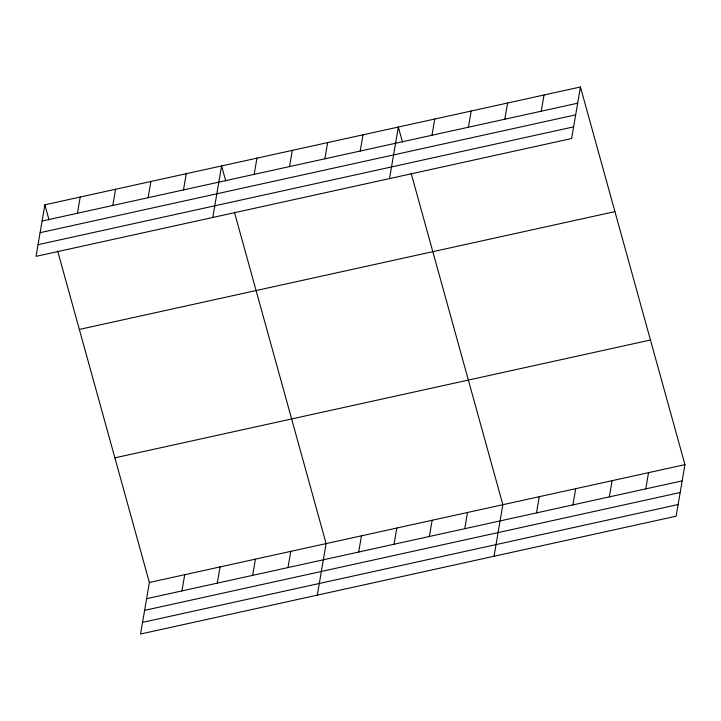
<?xml version="1.0" encoding="UTF-8"?>
<svg xmlns="http://www.w3.org/2000/svg" width="721" height="721" viewBox="0 0 721 721"><rect width="100%" height="100%" fill="white"/><g stroke="black" fill="none" stroke-linecap="round" stroke-linejoin="round"><path stroke-width="1.08" d="M44.864 204.809L36.05 256.352L571.627 138.522L580.441 86.98L44.864 204.809L49.019 219.851M77.435 213.245L80.211 197.031M112.782 205.467L115.558 189.253M148.129 197.689L150.905 181.476M183.485 189.911L186.252 173.698M57.644 251.007L149.373 582.478L140.559 634.02L676.136 516.191L684.95 464.648L580.441 86.98M212.794 217.472L221.599 165.92L225.763 180.962M181.944 590.914L184.72 574.7M254.18 174.365L256.946 158.142M217.3 583.136L220.067 566.922M289.527 166.587L292.293 150.365M252.647 575.367L255.414 559.145M324.874 158.809L327.649 142.596M287.994 567.589L290.761 551.367M360.221 151.031L362.996 134.818M317.303 595.14L326.117 543.589L234.388 212.118M389.529 178.583L398.343 127.04L402.507 142.082M358.688 552.034L361.464 535.82M431.987 135.242L434.763 119.028M394.036 544.256L396.811 528.042M468.407 127.229L471.183 111.016M429.383 536.478L432.158 520.265M504.826 119.217L507.602 103.004M464.73 528.7L467.505 512.487M541.246 111.205L544.022 94.992M494.047 556.261L502.852 504.709L411.123 173.238M536.505 512.91L539.272 496.697M572.925 504.898L575.691 488.685M609.335 496.886L612.111 480.673M645.755 488.874L648.53 472.661M42.088 221.023L577.665 103.193M40.097 232.685L575.673 114.855M38.042 244.689L573.619 126.869M79.346 329.434L614.923 211.614M114.882 457.844L650.459 340.015M149.373 582.478L684.95 464.648M146.597 598.691L682.174 480.862M144.606 610.354L680.182 492.524M142.551 622.367L678.128 504.538"/></g></svg>
